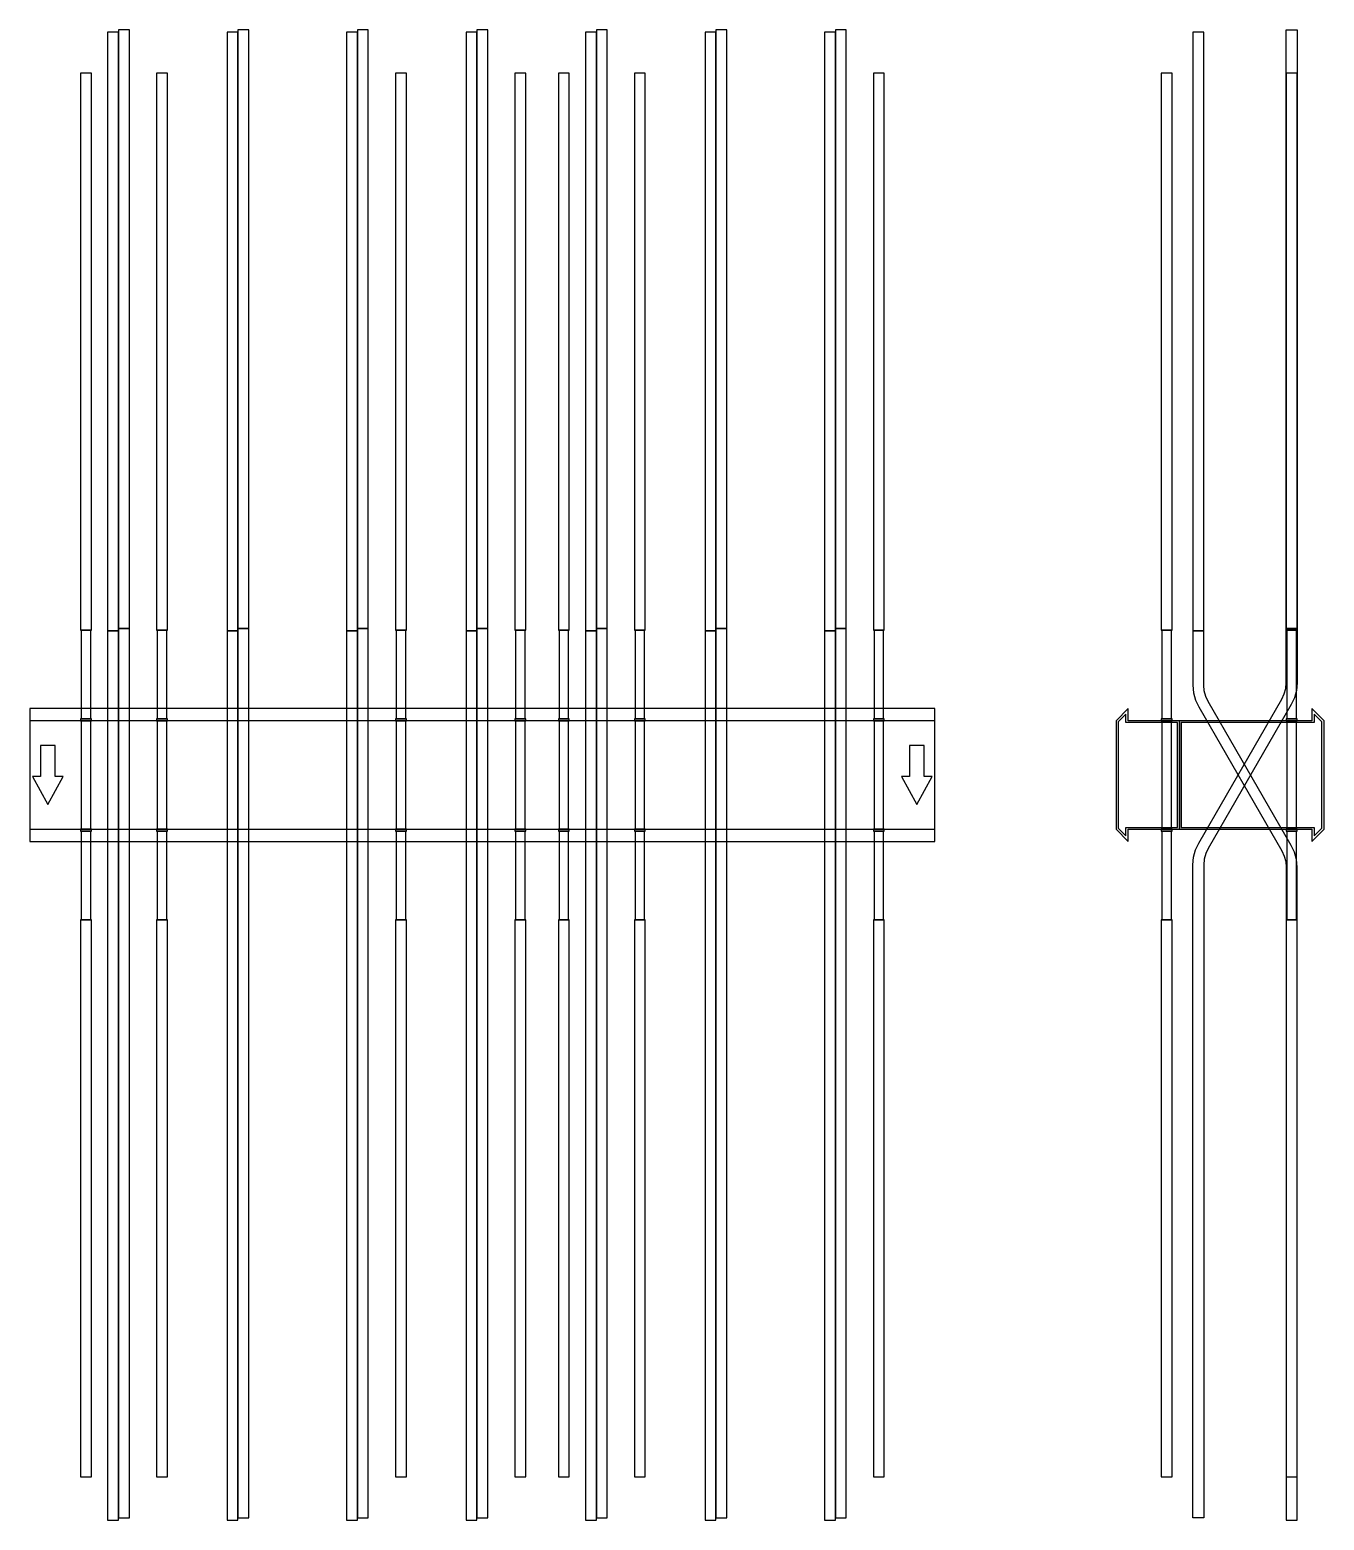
# Model space of a CAD drawing. Extents: x 0 to 1430, y -823 to 823.
import ezdxf

# ---------------------------------------------------------------- set-up
doc = ezdxf.new("R2010")
doc.units = 0
doc.layers.add('Halfen', color=7, linetype='CONTINUOUS')

msp = doc.modelspace()

# ---------------------------------------------------------------- linework, layer by layer
at = {"layer": 'Halfen', "color": 7}
for points in [[(110, 161.914), (110, 822.914), (98, 822.914), (98, 161.914)], [(242, 161.914), (242, 822.914), (230, 822.914), (230, 161.914)], [(374, 161.914), (374, 822.914), (362, 822.914), (362, 161.914)], [(506, 161.914), (506, 822.914), (494, 822.914), (494, 161.914)], [(638, 161.914), (638, 822.914), (626, 822.914), (626, 161.914)], [(770, 161.914), (770, 822.914), (758, 822.914), (758, 161.914)], [(902, 161.914), (902, 822.914), (890, 822.914), (890, 161.914)], [(1388, 161.914), (1388, 822.914), (1400, 822.914), (1400, 161.914)], [(98, 159.254), (98, 820.254), (86, 820.254), (86, 159.254)], [(230, 159.254), (230, 820.254), (218, 820.254), (218, 159.254)], [(362, 159.254), (362, 820.254), (350, 820.254), (350, 159.254)], [(494, 159.254), (494, 820.254), (482, 820.254), (482, 159.254)], [(626, 159.254), (626, 820.254), (614, 820.254), (614, 159.254)], [(758, 159.254), (758, 820.254), (746, 820.254), (746, 159.254)], [(890, 159.254), (890, 820.254), (878, 820.254), (878, 159.254)], [(1297, 159.254), (1297, 820.254), (1285, 820.254), (1285, 159.254)], [(68, 160), (68, 775), (56, 775), (56, 160)], [(152, 160), (152, 775), (140, 775), (140, 160)], [(416, 160), (416, 775), (404, 775), (404, 160)], [(548, 160), (548, 775), (536, 775), (536, 160)], [(596, 160), (596, 775), (584, 775), (584, 160)], [(680, 160), (680, 775), (668, 775), (668, 160)], [(944, 160), (944, 775), (932, 775), (932, 160)], [(1262, 160), (1262, 775), (1250, 775), (1250, 160)], [(1400, 160), (1400, 775), (1388, 775), (1388, 160)], [(67.25, 62), (67.25, 160), (56.75, 160), (56.75, 62)], [(98, -822.914), (98, 159.254), (86, 159.254), (86, -822.914)], [(110, -820.254), (110, 161.914), (98, 161.914), (98, -820.254)], [(151.25, 62), (151.25, 160), (140.75, 160), (140.75, 62)], [(230, -822.914), (230, 159.254), (218, 159.254), (218, -822.914)], [(242, -820.254), (242, 161.914), (230, 161.914), (230, -820.254)], [(362, -822.914), (362, 159.254), (350, 159.254), (350, -822.914)], [(374, -820.254), (374, 161.914), (362, 161.914), (362, -820.254)], [(415.25, 62), (415.25, 160), (404.75, 160), (404.75, 62)], [(494, -822.914), (494, 159.254), (482, 159.254), (482, -822.914)], [(506, -820.254), (506, 161.914), (494, 161.914), (494, -820.254)], [(547.25, 62), (547.25, 160), (536.75, 160), (536.75, 62)], [(595.25, 62), (595.25, 160), (584.75, 160), (584.75, 62)], [(626, -822.914), (626, 159.254), (614, 159.254), (614, -822.914)], [(638, -820.254), (638, 161.914), (626, 161.914), (626, -820.254)], [(679.25, 62), (679.25, 160), (668.75, 160), (668.75, 62)], [(758, -822.914), (758, 159.254), (746, 159.254), (746, -822.914)], [(770, -820.254), (770, 161.914), (758, 161.914), (758, -820.254)], [(890, -822.914), (890, 159.254), (878, 159.254), (878, -822.914)], [(902, -820.254), (902, 161.914), (890, 161.914), (890, -820.254)], [(943.25, 62), (943.25, 160), (932.75, 160), (932.75, 62)], [(1261.25, 62), (1261.25, 160), (1250.75, 160), (1250.75, 62)], [(1285, -820.254), (1285, -99.124), (1285.729, -90.789), (1287.895, -82.707), (1291.431, -75.124), (1383.177, 83.785), (1385.829, 89.472), (1387.453, 95.533), (1388, 101.785), (1388, 161.914), (1400, 161.914), (1400, 101.785), (1399.271, 93.449), (1397.105, 85.368), (1393.569, 77.785), (1301.823, -81.124), (1299.171, -86.812), (1297.547, -92.873), (1297, -99.124), (1297, -820.254)], [(1400, -822.914), (1400, -101.785), (1399.271, -93.449), (1397.105, -85.368), (1393.569, -77.785), (1301.823, 81.124), (1299.171, 86.812), (1297.547, 92.873), (1297, 99.124), (1297, 159.254), (1285, 159.254), (1285, 99.124), (1285.729, 90.789), (1287.895, 82.707), (1291.431, 75.124), (1383.177, -83.785), (1385.829, -89.472), (1387.453, -95.533), (1388, -101.785), (1388, -822.914)], [(1399.25, 62), (1399.25, 160), (1388.75, 160), (1388.75, 62)], [(0, -73.5), (1000, -73.5), (1000, 73.5), (0, 73.5)], [(1270, -60), (1270, 60), (1213.5, 60), (1213.5, 73.5), (1200, 60), (1200, -60), (1213.5, -73.5), (1213.5, -60)], [(1268, -58), (1268, 58), (1211, 58), (1211, 67.25), (1202.5, 58.75), (1202.5, -58.75), (1211, -67.25), (1211, -58)], [(1430, -60), (1430, 60), (1416.5, 73.5), (1416.5, 60), (1270, 60), (1270, -60), (1416.5, -60), (1416.5, -73.5)], [(1427.5, -58.75), (1427.5, 58.75), (1419, 67.25), (1419, 58), (1272, 58), (1272, -58), (1419, -58), (1419, -67.25)], [(0, -60), (1000, -60), (1000, 60), (0, 60)], [(68, 60), (68, 62), (56, 62), (56, 60)], [(67.25, -60), (67.25, 60), (56.75, 60), (56.75, -60)], [(152, 60), (152, 62), (140, 62), (140, 60)], [(151.25, -60), (151.25, 60), (140.75, 60), (140.75, -60)], [(416, 60), (416, 62), (404, 62), (404, 60)], [(415.25, -60), (415.25, 60), (404.75, 60), (404.75, -60)], [(548, 60), (548, 62), (536, 62), (536, 60)], [(547.25, -60), (547.25, 60), (536.75, 60), (536.75, -60)], [(596, 60), (596, 62), (584, 62), (584, 60)], [(595.25, -60), (595.25, 60), (584.75, 60), (584.75, -60)], [(680, 60), (680, 62), (668, 62), (668, 60)], [(679.25, -60), (679.25, 60), (668.75, 60), (668.75, -60)], [(944, 60), (944, 62), (932, 62), (932, 60)], [(943.25, -60), (943.25, 60), (932.75, 60), (932.75, -60)], [(1262, 60), (1262, 62), (1250, 62), (1250, 60)], [(1261.25, -60), (1261.25, 60), (1250.75, 60), (1250.75, -60)], [(1400, 60), (1400, 62), (1388, 62), (1388, 60)], [(1399.25, -60), (1399.25, 60), (1388.75, 60), (1388.75, -60)], [(20, -32.5), (37, -1.5), (28, -1.5), (28, 32.5), (12, 32.5), (12, -1.5), (3, -1.5)], [(980, -32.5), (997, -1.5), (988, -1.5), (988, 32.5), (972, 32.5), (972, -1.5), (963, -1.5)], [(68, -62), (68, -60), (56, -60), (56, -62)], [(67.25, -160), (67.25, -62), (56.75, -62), (56.75, -160)], [(152, -62), (152, -60), (140, -60), (140, -62)], [(151.25, -160), (151.25, -62), (140.75, -62), (140.75, -160)], [(416, -62), (416, -60), (404, -60), (404, -62)], [(415.25, -160), (415.25, -62), (404.75, -62), (404.75, -160)], [(548, -62), (548, -60), (536, -60), (536, -62)], [(547.25, -160), (547.25, -62), (536.75, -62), (536.75, -160)], [(596, -62), (596, -60), (584, -60), (584, -62)], [(595.25, -160), (595.25, -62), (584.75, -62), (584.75, -160)], [(680, -62), (680, -60), (668, -60), (668, -62)], [(679.25, -160), (679.25, -62), (668.75, -62), (668.75, -160)], [(944, -62), (944, -60), (932, -60), (932, -62)], [(943.25, -160), (943.25, -62), (932.75, -62), (932.75, -160)], [(1262, -62), (1262, -60), (1250, -60), (1250, -62)], [(1261.25, -160), (1261.25, -62), (1250.75, -62), (1250.75, -160)], [(1400, -62), (1400, -60), (1388, -60), (1388, -62)], [(1399.25, -160), (1399.25, -62), (1388.75, -62), (1388.75, -160)], [(68, -775), (68, -160), (56, -160), (56, -775)], [(152, -775), (152, -160), (140, -160), (140, -775)], [(416, -775), (416, -160), (404, -160), (404, -775)], [(548, -775), (548, -160), (536, -160), (536, -775)], [(596, -775), (596, -160), (584, -160), (584, -775)], [(680, -775), (680, -160), (668, -160), (668, -775)], [(944, -775), (944, -160), (932, -160), (932, -775)], [(1262, -775), (1262, -160), (1250, -160), (1250, -775)], [(1400, -775), (1400, -160), (1388, -160), (1388, -775)]]:
    msp.add_lwpolyline(points, close=True, dxfattribs=at)

doc.saveas('drawing.dxf')
